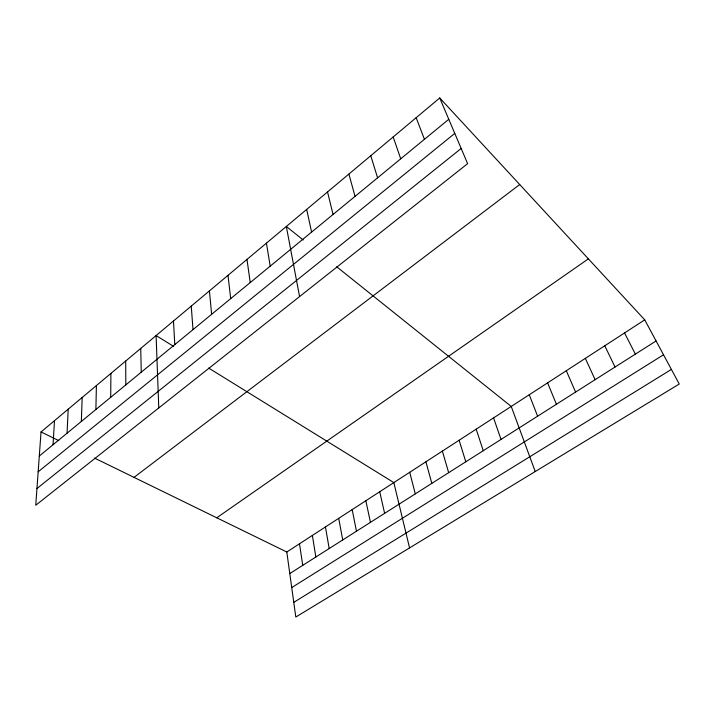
<?xml version="1.0" encoding="UTF-8"?>
<svg xmlns="http://www.w3.org/2000/svg" width="715" height="715" viewBox="0 0 715 715"><rect width="100%" height="100%" fill="white"/><g stroke="black" fill="none" stroke-linecap="round" stroke-linejoin="round"><path stroke-width="1.07" d="M110.709 397.308L110.905 373.409M95.882 409.498L96.409 385.555M81.331 421.466L82.18 397.477M67.058 433.21L68.211 409.177M53.044 444.73L54.501 420.67M41.032 431.949L35.75 505.246L467.619 163.672L439.725 97.964L41.032 431.949L58.791 440.628M39.298 456.036L448.779 119.289M38.163 471.811L454.767 133.392M36.957 488.533L461.166 148.47M134.018 477.37L519.716 184.542M216.752 517.794L588.374 258.857M286.804 552.007L644.733 319.855L679.25 384.018L295.804 617.036L286.804 552.007L94.568 458.1M289.79 573.564L656.084 340.966M291.729 587.578L663.52 354.774M293.776 602.352L671.385 369.405M173.611 346.382L156.102 335.558L158.775 407.943M208.673 368.073L393.831 482.589L409.561 547.913M303.214 239.99L286.322 226.467L299.567 296.582M336.694 266.775L511.234 406.442L535.231 471.543M439.725 97.964L644.733 319.855M624.553 332.949L635.367 354.122M604.765 345.783L615.043 367.027M585.344 358.376L595.121 379.674M566.298 370.728L575.584 392.088M547.601 382.856L556.413 404.261M529.252 394.76L537.609 416.202M416.157 117.707L424.442 139.309M493.556 417.909L501.036 439.421M393.179 136.958L400.722 158.81M476.181 429.179L483.26 450.709M459.128 440.243L465.805 461.792M370.763 155.736L377.592 177.829M442.37 451.111L448.663 472.678M348.884 174.058L355.042 196.375M425.908 461.783L431.824 483.376M409.731 472.275L415.281 493.877M327.533 191.951L333.047 214.464M379.737 491.732L384.625 513.343M306.681 209.415L311.588 232.107M365.848 500.741L370.45 522.343M352.173 509.607L356.481 531.209M338.704 518.348L342.735 539.941M325.441 526.946L329.195 548.539M266.427 243.136L270.19 266.159M312.375 535.428L315.86 557.003M299.496 543.775L302.731 565.351M246.988 259.411L250.214 282.577M227.996 275.329L230.704 298.629M209.415 290.889L211.64 314.305M191.254 306.109L193.005 329.624M173.486 320.99L174.791 344.612M140.748 348.419L141.248 372.193M125.688 361.03L125.831 384.876"/></g></svg>
